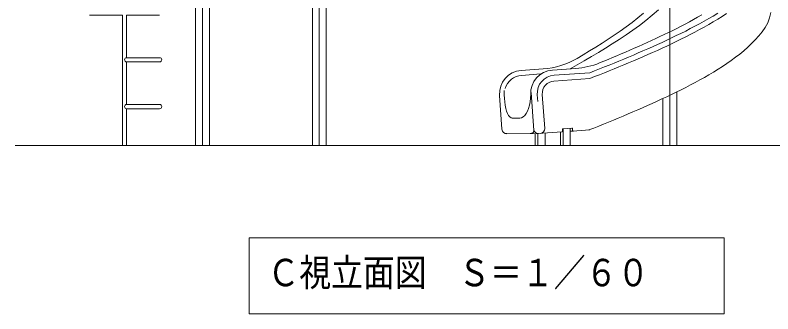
# Model space of a CAD drawing. Units: millimetres on the paper, scale 1:60. Extents: x 0 to 420, y -297 to 594.
# Drawn here: x 72.8 to 153.8, y 160.7 to 192.6 of the extents above; entities that cross this region are included whole.
import ezdxf
from ezdxf.enums import TextEntityAlignment as Align

# ---------------------------------------------------------------- set-up
doc = ezdxf.new("R2010")
doc.units = ezdxf.units.MM
doc.linetypes.add('USER2', pattern=[50.8, 31.75, -6.35, 6.35, -6.35])
doc.layers.add('LY_1', color=7, linetype='Continuous', lineweight=9)
doc.styles.add('ＭＳ ゴシック', font='')
doc.styles.get('ＭＳ ゴシック').set_extended_font_data('MS Gothic')

msp = doc.modelspace()

# ---------------------------------------------------------------- linework, layer by layer
at = {"layer": 'LY_1', "linetype": 'USER2', "lineweight": 18}
for p, q in [((92.807, 178.683), (92.807, 238.683)), ((105.307, 178.683), (105.307, 238.683)), ((142.807, 178.683), (142.807, 220.35))]:
    msp.add_line(p, q, dxfattribs=at)
at = {"layer": 'LY_1'}
for p, q in [((92.064, 178.683), (92.064, 237.258)), ((93.549, 178.683), (93.549, 237.258)), ((104.564, 178.683), (104.564, 237.258)), ((106.049, 178.683), (106.049, 237.258)), ((141.575, 193.179), (140.913, 192.607)), ((153.613, 192.891), (153.472, 192.343)), ((80.724, 192.623), (84.247, 192.623)), ((84.247, 178.683), (84.247, 192.623)), ((84.7, 188.076), (84.7, 192.623)), ((84.7, 192.623), (88.224, 192.623)), ((139.372, 192.329), (138.756, 191.848)), ((139.976, 192.825), (139.372, 192.329)), ((140.913, 192.607), (140.233, 192.057)), ((145.331, 192.151), (144.889, 191.91)), ((145.77, 192.398), (145.331, 192.151)), ((146.206, 192.649), (145.77, 192.398)), ((146.954, 192.25), (146.467, 191.975)), ((147.437, 192.532), (146.954, 192.25)), ((147.916, 192.82), (147.437, 192.532)), ((147.916, 192.195), (147.437, 191.907)), ((148.39, 192.492), (147.916, 192.195)), ((148.859, 192.797), (148.39, 192.492)), ((153.472, 192.343), (153.267, 191.816)), ((138.129, 191.38), (137.492, 190.926)), ((138.756, 191.848), (138.129, 191.38)), ((139.537, 191.526), (138.829, 191.012)), ((140.233, 192.057), (139.537, 191.526)), ((143.999, 191.44), (143.55, 191.211)), ((144.445, 191.672), (143.999, 191.44)), ((144.889, 191.91), (144.445, 191.672)), ((145.484, 191.441), (144.988, 191.182)), ((145.977, 191.705), (145.484, 191.441)), ((146.467, 191.975), (145.977, 191.705)), ((146.467, 191.35), (145.977, 191.08)), ((146.954, 191.625), (146.467, 191.35)), ((147.437, 191.907), (146.954, 191.625)), ((152.997, 191.319), (152.677, 190.852)), ((153.267, 191.816), (152.997, 191.319)), ((136.848, 190.482), (136.198, 190.049)), ((137.492, 190.926), (136.848, 190.482)), ((138.11, 190.513), (137.382, 190.028)), ((138.829, 191.012), (138.11, 190.513)), ((142.195, 190.544), (141.741, 190.327)), ((142.648, 190.763), (142.195, 190.544)), ((143.1, 190.985), (142.648, 190.763)), ((143.55, 191.211), (143.1, 190.985)), ((143.989, 190.678), (143.487, 190.432)), ((144.49, 190.928), (143.989, 190.678)), ((144.988, 191.182), (144.49, 190.928)), ((144.988, 190.557), (144.49, 190.303)), ((145.484, 190.816), (144.988, 190.557)), ((145.977, 191.08), (145.484, 190.816)), ((152.677, 190.852), (152.321, 190.412)), ((136.198, 190.049), (135.541, 189.624)), ((137.382, 190.028), (136.646, 189.555)), ((140.37, 189.693), (139.911, 189.486)), ((140.828, 189.902), (140.37, 189.693)), ((141.285, 190.113), (140.828, 189.902)), ((141.741, 190.327), (141.285, 190.113)), ((141.969, 189.717), (141.46, 189.485)), ((142.476, 189.952), (141.969, 189.717)), ((142.983, 190.19), (142.476, 189.952)), ((143.487, 190.432), (142.983, 190.19)), ((143.487, 189.807), (142.983, 189.565)), ((143.989, 190.053), (143.487, 189.807)), ((144.49, 190.303), (143.989, 190.053)), ((151.94, 189.993), (151.542, 189.591)), ((152.321, 190.412), (151.94, 189.993)), ((134.879, 189.207), (134.214, 188.797)), ((135.541, 189.624), (134.879, 189.207)), ((135.903, 189.091), (135.155, 188.637)), ((136.646, 189.555), (135.903, 189.091)), ((138.529, 188.876), (138.067, 188.676)), ((138.99, 189.078), (138.529, 188.876)), ((139.451, 189.281), (138.99, 189.078)), ((139.911, 189.486), (139.451, 189.281)), ((140.438, 189.03), (139.925, 188.806)), ((140.949, 189.256), (140.438, 189.03)), ((141.46, 189.485), (140.949, 189.256)), ((141.46, 188.86), (140.949, 188.631)), ((141.969, 189.092), (141.46, 188.86)), ((142.476, 189.327), (141.969, 189.092)), ((142.983, 189.565), (142.476, 189.327)), ((150.706, 188.828), (150.269, 188.467)), ((151.13, 189.202), (150.706, 188.828)), ((151.542, 189.591), (151.13, 189.202)), ((84.7, 188.076), (88.224, 188.076)), ((133.544, 188.394), (132.87, 187.997)), ((134.214, 188.797), (133.544, 188.394)), ((134.403, 188.19), (133.647, 187.75)), ((135.155, 188.637), (134.403, 188.19)), ((136.677, 188.086), (136.212, 187.893)), ((137.141, 188.281), (136.677, 188.086)), ((137.604, 188.478), (137.141, 188.281)), ((138.067, 188.676), (137.604, 188.478)), ((138.382, 188.147), (137.866, 187.931)), ((138.897, 188.365), (138.382, 188.147)), ((139.412, 188.585), (138.897, 188.365)), ((139.925, 188.806), (139.412, 188.585)), ((139.925, 188.181), (139.412, 187.96)), ((140.438, 188.405), (139.925, 188.181)), ((140.949, 188.631), (140.438, 188.405)), ((149.822, 188.12), (149.366, 187.785)), ((150.269, 188.467), (149.822, 188.12)), ((84.7, 183.076), (84.7, 187.623)), ((84.7, 187.623), (88.224, 187.623)), ((132.886, 187.317), (132.122, 186.891)), ((133.647, 187.75), (132.886, 187.317)), ((135.746, 187.702), (135.28, 187.512)), ((136.212, 187.893), (135.746, 187.702)), ((136.314, 187.294), (135.795, 187.086)), ((136.832, 187.504), (136.314, 187.294)), ((137.35, 187.717), (136.832, 187.504)), ((137.866, 187.931), (137.35, 187.717)), ((137.866, 187.306), (137.35, 187.092)), ((138.382, 187.522), (137.866, 187.306)), ((138.897, 187.74), (138.382, 187.522)), ((139.412, 187.96), (138.897, 187.74)), ((148.902, 187.461), (148.431, 187.147)), ((149.366, 187.785), (148.902, 187.461)), ((126.902, 186.718), (129.255, 186.883)), ((130.243, 186.75), (132.738, 186.925)), ((130.43, 186.209), (134.232, 186.475)), ((134.754, 186.676), (134.232, 186.475)), ((135.275, 186.88), (134.754, 186.676)), ((135.795, 187.086), (135.275, 186.88)), ((135.795, 186.461), (135.275, 186.255)), ((136.314, 186.669), (135.795, 186.461)), ((136.832, 186.879), (136.314, 186.669)), ((137.35, 187.092), (136.832, 186.879)), ((147.47, 186.547), (146.983, 186.259)), ((147.953, 186.843), (147.47, 186.547)), ((148.431, 187.147), (147.953, 186.843)), ((126.938, 186.192), (129.016, 186.337)), ((130.394, 185.581), (134.232, 185.85)), ((134.754, 186.051), (134.232, 185.85)), ((135.275, 186.255), (134.754, 186.051)), ((145.998, 185.7), (145.501, 185.429)), ((146.492, 185.977), (145.998, 185.7)), ((146.983, 186.259), (146.492, 185.977)), ((144.499, 184.902), (143.994, 184.646)), ((145.002, 185.163), (144.499, 184.902)), ((145.501, 185.429), (145.002, 185.163)), ((124.582, 184.05), (124.836, 180.421)), ((125.089, 184.122), (125.089, 184.563)), ((125.089, 184.122), (125.099, 183.731)), ((127.907, 183.737), (127.921, 184.128)), ((127.973, 184.363), (128.257, 180.295)), ((128.613, 184.119), (128.664, 183.384)), ((129.157, 184.158), (129.412, 180.514)), ((142.978, 184.147), (142.467, 183.903)), ((143.487, 184.394), (142.978, 184.147)), ((143.994, 184.646), (143.487, 184.394)), ((143.549, 178.683), (143.549, 184.425)), ((125.099, 183.731), (125.131, 183.35)), ((125.131, 183.35), (125.182, 182.988)), ((127.793, 182.993), (127.863, 183.355)), ((127.863, 183.355), (127.907, 183.737)), ((140.924, 183.194), (140.407, 182.964)), ((141.44, 183.427), (140.924, 183.194)), ((141.954, 183.664), (141.44, 183.427)), ((142.467, 183.903), (141.954, 183.664)), ((142.064, 178.683), (142.064, 183.715)), ((84.7, 183.076), (88.224, 183.076)), ((84.7, 178.683), (84.7, 182.623)), ((84.7, 182.623), (88.224, 182.623)), ((125.182, 182.988), (125.252, 182.654)), ((125.252, 182.654), (125.339, 182.356)), ((125.339, 182.356), (125.441, 182.101)), ((127.435, 182.104), (127.576, 182.359)), ((127.576, 182.359), (127.696, 182.658)), ((127.696, 182.658), (127.793, 182.993)), ((139.369, 182.51), (138.849, 182.286)), ((139.888, 182.736), (139.369, 182.51)), ((140.407, 182.964), (139.888, 182.736)), ((125.441, 182.101), (125.555, 181.896)), ((125.555, 181.896), (125.679, 181.746)), ((125.679, 181.746), (125.809, 181.655)), ((125.809, 181.655), (125.943, 181.624)), ((125.949, 181.624), (126.742, 181.625)), ((126.742, 181.625), (126.926, 181.657)), ((126.926, 181.657), (127.106, 181.749)), ((127.106, 181.749), (127.277, 181.899)), ((127.277, 181.899), (127.435, 182.104)), ((137.285, 181.624), (136.762, 181.407)), ((137.807, 181.843), (137.285, 181.624)), ((138.329, 182.064), (137.807, 181.843)), ((138.849, 182.286), (138.329, 182.064)), ((135.189, 180.768), (134.663, 180.559)), ((135.714, 180.979), (135.189, 180.768)), ((136.239, 181.192), (135.714, 180.979)), ((136.762, 181.407), (136.239, 181.192)), ((125.336, 179.956), (128.696, 179.963)), ((127.853, 179.961), (127.906, 179.964)), ((127.906, 179.964), (127.958, 179.971)), ((127.958, 179.971), (128.007, 179.984)), ((128.007, 179.984), (128.054, 180.002)), ((128.054, 180.002), (128.097, 180.024)), ((128.097, 180.024), (128.137, 180.05)), ((128.137, 180.05), (128.171, 180.08)), ((128.171, 180.08), (128.2, 180.113)), ((128.2, 180.113), (128.224, 180.149)), ((128.224, 180.149), (128.242, 180.187)), ((128.242, 180.187), (128.253, 180.227)), ((128.253, 180.227), (128.258, 180.268)), ((128.258, 180.281), (128.257, 180.295)), ((128.258, 180.268), (128.258, 180.281)), ((128.406, 178.683), (128.406, 179.942)), ((128.691, 178.683), (128.691, 179.962)), ((128.696, 179.963), (131.229, 180.14)), ((129.475, 178.683), (129.475, 180.017)), ((131.086, 178.683), (131.086, 180.13)), ((131.306, 180.223), (131.306, 180.402)), ((131.371, 178.683), (131.371, 180.484)), ((131.384, 180.485), (132.313, 180.55)), ((132.154, 178.683), (132.154, 180.539)), ((132.402, 180.222), (132.154, 180.222)), ((132.402, 180.311), (132.402, 180.467)), ((132.402, 180.222), (134.232, 180.35)), ((134.663, 180.559), (134.136, 180.353)), ((173.658, 178.683), (72.776, 178.683))]:
    msp.add_line(p, q, dxfattribs=at)
at = {"layer": 'LY_1', "lineweight": 18}
for p, q in [((148.617, 168.834), (97.817, 168.834)), ((97.817, 168.834), (97.817, 160.7)), ((148.617, 160.7), (148.617, 168.834)), ((97.817, 160.7), (148.617, 160.7))]:
    msp.add_line(p, q, dxfattribs=at)
at = {"layer": 'LY_1'}
for centre, radius, start, end in [((84.7, 187.85), 0.227, 90, 270), ((88.224, 187.85), 0.227, 270, 90), ((128.673, 195.196), 8.333, 274, 300.24091), ((132.156, 195.238), 8.333, 274, 292.01087), ((127.076, 184.224), 2.5, 94, 184), ((130.418, 184.257), 2.5, 94, 182.95224), ((127.076, 184.224), 1.972, 94, 163.20897), ((130.567, 184.255), 1.958, 94, 184), ((130.487, 184.251), 1.333, 94, 184), ((84.7, 182.85), 0.227, 90, 270), ((88.224, 182.85), 0.227, 270, 90), ((125.335, 180.456), 0.5, 184, 274), ((128.746, 180.467), 0.5, 184, 274), ((128.913, 180.479), 0.5, 274, 4), ((131.223, 180.223), 0.0833, 274, 0), ((131.389, 180.402), 0.0833, 94, 180), ((132.319, 180.467), 0.0833, 0, 94), ((132.486, 180.311), 0.0833, 180, 274)]:
    msp.add_arc(centre, radius, start, end, dxfattribs=at)

# ---------------------------------------------------------------- texts
at = {"layer": 'LY_1', "style": 'ＭＳ ゴシック', "width": 0.85}
msp.add_text('Ｃ視立面図\u3000Ｓ＝１／６０', height=2.933, dxfattribs=at).set_placement((99.772, 162.767), align=Align.BOTTOM_LEFT)

doc.saveas('drawing.dxf')
